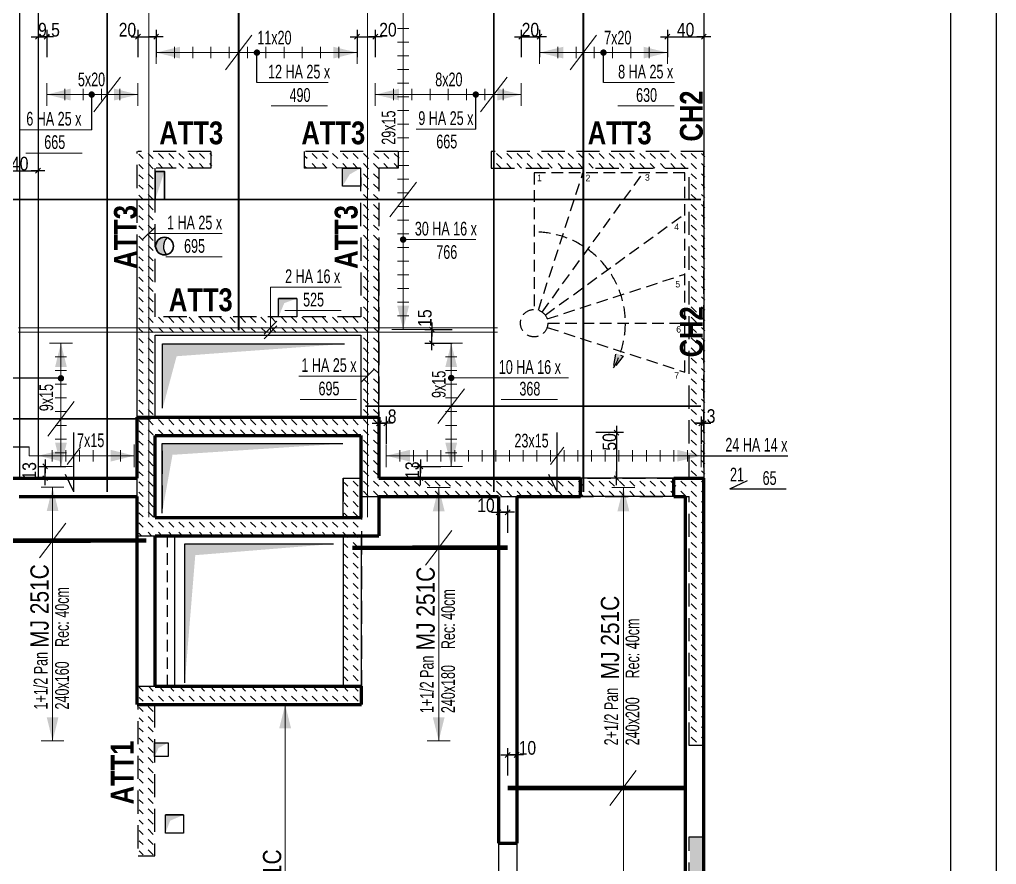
# Model space of a CAD drawing. Header units: millimetres. Extents: x 12821 to 19311, y -3644 to -644.
# Drawn here: x 18240 to 19311, y -2340 to -1414 of the extents above; entities that cross this region are included whole.
import ezdxf
from ezdxf.enums import TextEntityAlignment as Align

# ---------------------------------------------------------------- set-up
doc = ezdxf.new("R2010")
doc.units = ezdxf.units.MM
doc.linetypes.add('CACHEX2', pattern=[19.05, 12.7, -6.35])
for name, color, linetype in [('01-Cad  2', 1, 'Continuous'), ('01_ARMA_INF', 50, 'Continuous'), ('01_cote_gen', 4, 'Continuous'), ('01_linteaux', 2, 'Continuous'), ('01_murs_sup', 2, 'CACHEX2'), ('01_resv', 32, 'Continuous'), ('01_texte', 230, 'Continuous'), ('AA_COTES', 2, 'Continuous')]:
    doc.layers.add(name, color=color, linetype=linetype)
doc.layers.add('01_murs_coup', color=5, linetype='Continuous', lineweight=60)
doc.styles.add('Eurostile', font='')
doc.styles.add('PATIO', font='ARIALN.TTF')
doc.styles.add('STYLE2', font='ARIALN.TTF')
doc.styles.add('Titre', font='ariblk.ttf')
doc.styles.get('Eurostile').set_extended_font_data('Eurostile')
doc.dimstyles.new('JB50', dxfattribs={"dimscale": 0.1, "dimtxt": 150, "dimasz": 15, "dimexe": 0.1, "dimexo": 0.1, "dimgap": 0.09, "dimtad": 1, "dimdec": 1, "dimdsep": 46, "dimtxsty": 'STYLE2', "dimblk1": 'BOND_G', "dimblk2": 'BOND_D', "dimsah": 1, "dimcen": 1.5, "dimdle": 0.01, "dimse1": 1, "dimse2": 1, "dimclrd": 4, "dimclre": 2, "dimclrt": 6, "dimazin": 2, "dimtfac": 2.333333, "dimtdec": 1, "dimtix": 1, "dimtmove": 2, "dimatfit": 3, "dimldrblk": 'BOND_G', "dimfxl": 1, "dimtolj": 1, "dimtzin": 0, "dimarcsym": 0})

# ---------------------------------------------------------------- blocks, each defined once
blk = doc.blocks.new('BOND_G')
at = {"layer": 'AA_COTES', "color": 0}
for p, q in [((0, -5), (0, 15)), ((5, 0), (-5, 0)), ((1.77, 1.77), (-1.77, -1.77))]:
    blk.add_line(p, q, dxfattribs=at)
blk = doc.blocks.new('BOND_D')
at = {"layer": 'AA_COTES', "color": 0}
for p, q in [((5, 0), (-5, 0)), ((-1.77, -1.77), (1.77, 1.77)), ((0, 5), (0, -15))]:
    blk.add_line(p, q, dxfattribs=at)
blk = doc.blocks.new('*D1577')
at = {"layer": '01_cote_gen', "color": 4, "lineweight": -2, "transparency": 16777216}
blk.add_line((18951.6, -1432.5), (18988.6, -1432.5), dxfattribs=at)
at = {"layer": 'Defpoints', "color": 0, "transparency": 16777216}
for p in [(18990.1, -1432.5), (18950.1, -1437.4), (18990.1, -1437.4)]:
    blk.add_point(p, dxfattribs=at)
at = {"layer": '01_cote_gen', "color": 4, "lineweight": -2, "transparency": 16777216, "xscale": 1.5, "yscale": 1.5, "zscale": 1.5, "rotation": 180}
blk.add_blockref('BOND_G', (18950.1, -1432.5), dxfattribs=at)
at = {"layer": '01_cote_gen', "color": 4, "lineweight": -2, "transparency": 16777216, "xscale": 1.5, "yscale": 1.5, "zscale": 1.5}
blk.add_blockref('BOND_D', (18990.1, -1432.5), dxfattribs=at)
at = {"layer": '01_cote_gen', "color": 6, "transparency": 16777216, "insert": (18970.1, -1424.9), "char_height": 15, "attachment_point": 5, "style": 'STYLE2'}
blk.add_mtext('\\A1;40', dxfattribs=at)
blk = doc.blocks.new('*D1578')
at = {"layer": '01_cote_gen', "color": 4, "lineweight": -2, "transparency": 16777216}
blk.add_line((18791.6, -1432.5), (18808.6, -1432.5), dxfattribs=at)
at = {"layer": 'Defpoints', "color": 0, "transparency": 16777216}
for p in [(18810.1, -1432.5), (18810.1, -1437.4), (18790.1, -1483.4)]:
    blk.add_point(p, dxfattribs=at)
at = {"layer": '01_cote_gen', "color": 4, "lineweight": -2, "transparency": 16777216, "xscale": 1.5, "yscale": 1.5, "zscale": 1.5, "rotation": 180}
blk.add_blockref('BOND_G', (18790.1, -1432.5), dxfattribs=at)
at = {"layer": '01_cote_gen', "color": 4, "lineweight": -2, "transparency": 16777216, "xscale": 1.5, "yscale": 1.5, "zscale": 1.5}
blk.add_blockref('BOND_D', (18810.1, -1432.5), dxfattribs=at)
at = {"layer": '01_cote_gen', "color": 6, "transparency": 16777216, "insert": (18800.1, -1424.9), "char_height": 15, "attachment_point": 5, "style": 'STYLE2'}
blk.add_mtext('\\A1;20', dxfattribs=at)
blk = doc.blocks.new('*D1579')
at = {"layer": '01_cote_gen', "color": 4, "lineweight": -2, "transparency": 16777216}
blk.add_line((18611.6, -1432.5), (18628.6, -1432.5), dxfattribs=at)
at = {"layer": 'Defpoints', "color": 0, "transparency": 16777216}
for p in [(18630.1, -1432.5), (18610.1, -1462.4), (18630.1, -1483.4)]:
    blk.add_point(p, dxfattribs=at)
at = {"layer": '01_cote_gen', "color": 4, "lineweight": -2, "transparency": 16777216, "xscale": 1.5, "yscale": 1.5, "zscale": 1.5, "rotation": 180}
blk.add_blockref('BOND_G', (18610.1, -1432.5), dxfattribs=at)
at = {"layer": '01_cote_gen', "color": 4, "lineweight": -2, "transparency": 16777216, "xscale": 1.5, "yscale": 1.5, "zscale": 1.5}
blk.add_blockref('BOND_D', (18630.1, -1432.5), dxfattribs=at)
at = {"layer": '01_cote_gen', "color": 6, "transparency": 16777216, "insert": (18644, -1424.9), "char_height": 15, "attachment_point": 5, "style": 'STYLE2'}
blk.add_mtext('\\A1;20', dxfattribs=at)
blk = doc.blocks.new('*D1580')
at = {"layer": '01_cote_gen', "color": 4, "lineweight": -2, "transparency": 16777216}
blk.add_line((18371.6, -1432.5), (18388.6, -1432.5), dxfattribs=at)
at = {"layer": 'Defpoints', "color": 0, "transparency": 16777216}
for p in [(18390.1, -1432.5), (18390.1, -1462.4), (18370.1, -1483.4)]:
    blk.add_point(p, dxfattribs=at)
at = {"layer": '01_cote_gen', "color": 4, "lineweight": -2, "transparency": 16777216, "xscale": 1.5, "yscale": 1.5, "zscale": 1.5, "rotation": 180}
blk.add_blockref('BOND_G', (18370.1, -1432.5), dxfattribs=at)
at = {"layer": '01_cote_gen', "color": 4, "lineweight": -2, "transparency": 16777216, "xscale": 1.5, "yscale": 1.5, "zscale": 1.5}
blk.add_blockref('BOND_D', (18390.1, -1432.5), dxfattribs=at)
at = {"layer": '01_cote_gen', "color": 6, "transparency": 16777216, "insert": (18358.6, -1424.9), "char_height": 15, "attachment_point": 5, "style": 'STYLE2'}
blk.add_mtext('\\A1;20', dxfattribs=at)
blk = doc.blocks.new('*D1581')
at = {"layer": '01_cote_gen', "color": 4, "lineweight": -2, "transparency": 16777216}
blk.add_line((18262.1, -1432.5), (18268.6, -1432.5), dxfattribs=at)
at = {"layer": 'Defpoints', "color": 0, "transparency": 16777216}
for p in [(18270.1, -1432.5), (18270.1, -1483.4), (18260.6, -1615.9)]:
    blk.add_point(p, dxfattribs=at)
at = {"layer": '01_cote_gen', "color": 4, "lineweight": -2, "transparency": 16777216, "xscale": 1.5, "yscale": 1.5, "zscale": 1.5, "rotation": 180}
blk.add_blockref('BOND_G', (18260.6, -1432.5), dxfattribs=at)
at = {"layer": '01_cote_gen', "color": 4, "lineweight": -2, "transparency": 16777216, "xscale": 1.5, "yscale": 1.5, "zscale": 1.5}
blk.add_blockref('BOND_D', (18270.1, -1432.5), dxfattribs=at)
at = {"layer": '01_cote_gen', "color": 6, "transparency": 16777216, "insert": (18272.6, -1424.9), "char_height": 15, "attachment_point": 5, "style": 'STYLE2'}
blk.add_mtext('\\A1;9.5', dxfattribs=at)
blk = doc.blocks.new('*D1583')
at = {"layer": '01_cote_gen', "color": 4, "lineweight": -2, "transparency": 16777216}
blk.add_line((18692, -1766.9), (18692, -1754.9), dxfattribs=at)
at = {"layer": 'Defpoints', "color": 0, "transparency": 16777216}
for p in [(18673.1, -1753.4), (18692, -1753.4), (18700.8, -1768.4)]:
    blk.add_point(p, dxfattribs=at)
at = {"layer": '01_cote_gen', "color": 4, "lineweight": -2, "transparency": 16777216, "xscale": 1.5, "yscale": 1.5, "zscale": 1.5}
for name, p, rotation in [('BOND_D', (18692, -1753.4), 90), ('BOND_G', (18692, -1768.4), 270)]:
    blk.add_blockref(name, p, dxfattribs=dict(at, rotation=rotation))
at = {"layer": '01_cote_gen', "color": 6, "transparency": 16777216, "insert": (18684.4, -1740.9), "char_height": 15, "attachment_point": 5, "rotation": 90, "style": 'STYLE2'}
blk.add_mtext('\\A1;15', dxfattribs=at)
blk = doc.blocks.new('*D1584')
at = {"layer": '01_cote_gen', "color": 4, "lineweight": -2, "transparency": 16777216}
blk.add_line((18679.6, -1914.9), (18679.6, -1904.9), dxfattribs=at)
at = {"layer": 'Defpoints', "color": 0, "transparency": 16777216}
for p in [(18679.6, -1903.4), (18719.6, -1903.4), (18744.6, -1916.4)]:
    blk.add_point(p, dxfattribs=at)
at = {"layer": '01_cote_gen', "color": 4, "lineweight": -2, "transparency": 16777216, "xscale": 1.5, "yscale": 1.5, "zscale": 1.5}
for name, p, rotation in [('BOND_D', (18679.6, -1903.4), 90), ('BOND_G', (18679.6, -1916.4), 270)]:
    blk.add_blockref(name, p, dxfattribs=dict(at, rotation=rotation))
at = {"layer": '01_cote_gen', "color": 6, "transparency": 16777216, "insert": (18670.7, -1907.6), "char_height": 15, "attachment_point": 5, "rotation": 90, "style": 'STYLE2'}
blk.add_mtext('\\A1;13', dxfattribs=at)
blk = doc.blocks.new('*D1585')
at = {"layer": '01_cote_gen', "color": 4, "lineweight": -2, "transparency": 16777216}
blk.add_line((18268.4, -1914.9), (18268.4, -1904.9), dxfattribs=at)
at = {"layer": 'Defpoints', "color": 0, "transparency": 16777216}
for p in [(18268.4, -1903.4), (18268.4, -1903.4), (18369.1, -1916.4)]:
    blk.add_point(p, dxfattribs=at)
at = {"layer": '01_cote_gen', "color": 4, "lineweight": -2, "transparency": 16777216, "xscale": 1.5, "yscale": 1.5, "zscale": 1.5}
for name, p, rotation in [('BOND_D', (18268.4, -1903.4), 90), ('BOND_G', (18268.4, -1916.4), 270)]:
    blk.add_blockref(name, p, dxfattribs=dict(at, rotation=rotation))
at = {"layer": '01_cote_gen', "color": 6, "transparency": 16777216, "insert": (18251.1, -1908.3), "char_height": 15, "attachment_point": 5, "rotation": 90, "style": 'STYLE2'}
blk.add_mtext('\\A1;13', dxfattribs=at)
blk = doc.blocks.new('*D1587')
at = {"layer": '01_cote_gen', "color": 4, "lineweight": -2, "transparency": 16777216}
blk.add_line((18635.6, -1856.2), (18640.6, -1856.2), dxfattribs=at)
at = {"layer": 'Defpoints', "color": 0, "transparency": 16777216}
for p in [(18642.1, -1856.2), (18642.1, -1904.2), (18634.1, -1916.4)]:
    blk.add_point(p, dxfattribs=at)
at = {"layer": '01_cote_gen', "color": 4, "lineweight": -2, "transparency": 16777216, "xscale": 1.5, "yscale": 1.5, "zscale": 1.5, "rotation": 180}
blk.add_blockref('BOND_G', (18634.1, -1856.2), dxfattribs=at)
at = {"layer": '01_cote_gen', "color": 4, "lineweight": -2, "transparency": 16777216, "xscale": 1.5, "yscale": 1.5, "zscale": 1.5}
blk.add_blockref('BOND_D', (18642.1, -1856.2), dxfattribs=at)
at = {"layer": '01_cote_gen', "color": 6, "transparency": 16777216, "insert": (18648.6, -1848.6), "char_height": 15, "attachment_point": 5, "style": 'STYLE2'}
blk.add_mtext('\\A1;8', dxfattribs=at)
blk = doc.blocks.new('*D1588')
at = {"layer": '01_cote_gen', "color": 4, "lineweight": -2, "transparency": 16777216}
for p, q in [((18985.6, -1856.2), (18984.1, -1856.2)), ((18990.1, -1856.2), (18987.1, -1856.2)), ((18991.6, -1856.2), (18993.1, -1856.2))]:
    blk.add_line(p, q, dxfattribs=at)
at = {"layer": 'Defpoints', "color": 0, "transparency": 16777216}
for p in [(18987.1, -1856.2), (18987.1, -1904.2), (18990.1, -1904.2)]:
    blk.add_point(p, dxfattribs=at)
at = {"layer": '01_cote_gen', "color": 4, "lineweight": -2, "transparency": 16777216, "xscale": 1.5, "yscale": 1.5, "zscale": 1.5}
blk.add_blockref('BOND_D', (18987.1, -1856.2), dxfattribs=at)
at = {"layer": '01_cote_gen', "color": 4, "lineweight": -2, "transparency": 16777216, "xscale": 1.5, "yscale": 1.5, "zscale": 1.5, "rotation": 180}
blk.add_blockref('BOND_G', (18990.1, -1856.2), dxfattribs=at)
at = {"layer": '01_cote_gen', "color": 6, "transparency": 16777216, "insert": (18998, -1848.4), "char_height": 15, "attachment_point": 5, "style": 'STYLE2'}
blk.add_mtext('\\A1;3', dxfattribs=at)
blk = doc.blocks.new('*D1592')
at = {"layer": '01_cote_gen', "color": 4, "lineweight": -2, "transparency": 16777216}
blk.add_line((18222.1, -1579.3), (18259.1, -1579.3), dxfattribs=at)
at = {"layer": 'Defpoints', "color": 0, "transparency": 16777216}
for p in [(18260.6, -1579.3), (18220.6, -1610.9), (18260.6, -1610.9)]:
    blk.add_point(p, dxfattribs=at)
at = {"layer": '01_cote_gen', "color": 4, "lineweight": -2, "transparency": 16777216, "xscale": 1.5, "yscale": 1.5, "zscale": 1.5, "rotation": 180}
blk.add_blockref('BOND_G', (18220.6, -1579.3), dxfattribs=at)
at = {"layer": '01_cote_gen', "color": 4, "lineweight": -2, "transparency": 16777216, "xscale": 1.5, "yscale": 1.5, "zscale": 1.5}
blk.add_blockref('BOND_D', (18260.6, -1579.3), dxfattribs=at)
at = {"layer": '01_cote_gen', "color": 6, "transparency": 16777216, "insert": (18240.6, -1571.7), "char_height": 15, "attachment_point": 5, "style": 'STYLE2'}
blk.add_mtext('\\A1;40', dxfattribs=at)
blk = doc.blocks.new('*D1593')
at = {"layer": '01_cote_gen', "color": 4, "lineweight": -2, "transparency": 16777216}
blk.add_line((18894.4, -1867.9), (18894.4, -1914.9), dxfattribs=at)
at = {"layer": 'Defpoints', "color": 0, "transparency": 16777216}
for p in [(18829.4, -1866.4), (18829.4, -1916.4), (18894.4, -1916.4)]:
    blk.add_point(p, dxfattribs=at)
at = {"layer": '01_cote_gen', "color": 4, "lineweight": -2, "transparency": 16777216, "xscale": 1.5, "yscale": 1.5, "zscale": 1.5}
for name, p, rotation in [('BOND_G', (18894.4, -1866.4), 90), ('BOND_D', (18894.4, -1916.4), 270)]:
    blk.add_blockref(name, p, dxfattribs=dict(at, rotation=rotation))
at = {"layer": '01_cote_gen', "color": 6, "transparency": 16777216, "insert": (18886.8, -1876.6), "char_height": 15, "attachment_point": 5, "rotation": 90, "style": 'STYLE2'}
blk.add_mtext('\\A1;50', dxfattribs=at)
blk = doc.blocks.new('*D1643')
at = {"layer": '01_cote_gen', "color": 4, "lineweight": -2, "transparency": 16777216}
blk.add_line((18776.6, -2219.8), (18783.6, -2219.8), dxfattribs=at)
at = {"layer": 'Defpoints', "color": 0, "transparency": 16777216}
for p in [(18785.1, -2219.8), (18775.1, -2256), (18785.1, -2256)]:
    blk.add_point(p, dxfattribs=at)
at = {"layer": '01_cote_gen', "color": 4, "lineweight": -2, "transparency": 16777216, "xscale": 1.5, "yscale": 1.5, "zscale": 1.5, "rotation": 180}
blk.add_blockref('BOND_G', (18775.1, -2219.8), dxfattribs=at)
at = {"layer": '01_cote_gen', "color": 4, "lineweight": -2, "transparency": 16777216, "xscale": 1.5, "yscale": 1.5, "zscale": 1.5}
blk.add_blockref('BOND_D', (18785.1, -2219.8), dxfattribs=at)
at = {"layer": '01_cote_gen', "color": 6, "transparency": 16777216, "insert": (18796.8, -2212.1), "char_height": 15, "attachment_point": 5, "style": 'STYLE2'}
blk.add_mtext('\\A1;10', dxfattribs=at)
blk = doc.blocks.new('*D1645')
at = {"layer": '01_cote_gen', "color": 4, "lineweight": -2, "transparency": 16777216}
blk.add_line((18766.6, -1953.8), (18773.6, -1953.8), dxfattribs=at)
at = {"layer": 'Defpoints', "color": 0, "transparency": 16777216}
for p in [(18775.1, -1953.8), (18765.1, -1992.6), (18775.1, -1992.6)]:
    blk.add_point(p, dxfattribs=at)
at = {"layer": '01_cote_gen', "color": 4, "lineweight": -2, "transparency": 16777216, "xscale": 1.5, "yscale": 1.5, "zscale": 1.5, "rotation": 180}
blk.add_blockref('BOND_G', (18765.1, -1953.8), dxfattribs=at)
at = {"layer": '01_cote_gen', "color": 4, "lineweight": -2, "transparency": 16777216, "xscale": 1.5, "yscale": 1.5, "zscale": 1.5}
blk.add_blockref('BOND_D', (18775.1, -1953.8), dxfattribs=at)
at = {"layer": '01_cote_gen', "color": 6, "transparency": 16777216, "insert": (18751.4, -1946.2), "char_height": 15, "attachment_point": 5, "style": 'STYLE2'}
blk.add_mtext('\\A1;10', dxfattribs=at)

msp = doc.modelspace()

# ---------------------------------------------------------------- hatches: boundary and pattern name
at = {"layer": '01_murs_sup'}
h = msp.add_hatch(dxfattribs=at)
h.set_pattern_fill('DASH', color=256, scale=2.5, angle=135)
h.set_pattern_definition([(135, (3468.483, 11747.268), (-11.2253202, 9e-16), [7.9375, -7.9375])])
h.paths.add_polyline_path([(18391.11, -1576.45), (18451.11, -1576.45), (18451.11, -1558.45), (18371.11, -1558.45), (18371.11, -1979.45), (18596.08, -1979.45), (18596.08, -2144.45), (18371.43, -2144.45), (18371.43, -2330.45), (18389.43, -2330.45), (18389.43, -2164.45), (18616.08, -2164.45), (18616.08, -1936.45), (18975.11, -1936.45), (18975.11, -2209.45), (18991.11, -2209.45), (18991.11, -1558.45), (18758.11, -1558.45), (18758.11, -1576.45), (18975.11, -1576.45), (18975.11, -1916.45), (18635.11, -1916.45), (18635.11, -1576.45), (18656.11, -1576.45), (18656.11, -1558.45), (18553.11, -1558.45), (18553.11, -1576.45), (18615.11, -1576.45), (18615.11, -1739.45), (18391.11, -1739.45)])
h.paths.add_polyline_path([(18391.11, -1759.45), (18615.11, -1759.45), (18615.11, -1849.45), (18391.11, -1849.45)], flags=16)
h.paths.add_polyline_path([(18391.11, -1869.45), (18615.11, -1869.45), (18615.11, -1916.45), (18596.08, -1916.45), (18596.08, -1959.45), (18391.11, -1959.45)], flags=16)
msp.add_hatch(color=256, dxfattribs=at).paths.add_polyline_path([(18901.59, -1782.81), (18891.25, -1795.58), (18893.82, -1779.35)])
h = msp.add_hatch(dxfattribs=at)
h.set_pattern_fill('DASH', color=256, scale=2.5, angle=135)
h.set_pattern_definition([(135, (3468.483, 11747.468), (-11.2253202, 9e-16), [7.9375, -7.9375])])
h.paths.add_polyline_path([(18991.11, -2309.25), (18975.11, -2309.25), (18975.11, -2553.25), (18991.11, -2553.25)])
h.paths.add_polyline_path([(18389.43, -2432.25), (18371.43, -2432.25), (18371.43, -3355.15), (18352.11, -3355.45), (18352.11, -3371.45), (18990.11, -3371.15), (18990.11, -3153.25), (18974.11, -3153.25), (18974.11, -3355.15), (18389.43, -3355.15)])
h.paths.add_polyline_path([(18990.11, -2653.25), (18975.11, -2653.25), (18975.11, -2853.25), (18990.11, -2853.25)], flags=17)
at = {"layer": '01_resv'}
h = msp.add_hatch(color=256, dxfattribs=at)
h.dxf.hatch_style = 1
h.paths.add_polyline_path([(18402.03, -1652.71, 0.503729), (18389.5, -1662, 0.4804224), (18401.33, -1671.47, -0.3815277)])

# ---------------------------------------------------------------- linework, layer by layer
at = {"layer": '01-Cad  2'}
for p, q in [((19310.7, -3643.85), (19310.7, -643.85)), ((19260.7, -3593.85), (19260.7, -693.85))]:
    msp.add_line(p, q, dxfattribs=at)
at = {"layer": '01_ARMA_INF', "linetype": 'Continuous', "lineweight": 0, "const_width": 5, "flags": 128}
for points in [[(18379.11, -1984.68), (18230.11, -1984.84)], [(18775.08, -1992.57), (18605.11, -1992.73)], [(18970.11, -2255.88), (18775.08, -2256.04)]]:
    msp.add_lwpolyline(points, dxfattribs=at)
at = {"layer": '01_cote_gen'}
for p, q in [((18299.75, -1931.45), (18299.75, -1866.45)), ((18829.41, -1931.45), (18829.41, -1866.45)), ((18299.75, -1931.45), (18290.75, -1912.47)), ((18829.41, -1931.45), (18820.41, -1912.47))]:
    msp.add_line(p, q, dxfattribs=at)
at = {"layer": '01_linteaux'}
for p, q in [((18240.59, -1916.4), (18240.59, -1315.45)), ((18260.59, -1315.45), (18260.59, -1916.4)), ((18990.11, -1315.45), (18990.11, -1916.45)), ((18369.11, -1849.45), (18369.11, -1664.45)), ((18634.11, -1849.45), (18634.11, -1664.45)), ((18595.11, -1959.45), (18595.11, -1916.45)), ((18595.11, -1916.45), (18614.11, -1916.45)), ((18957.11, -1916.45), (18855.11, -1916.45)), ((18957.11, -1936.45), (18855.11, -1936.45)), ((18410.08, -1979.45), (18410.08, -2144.45)), ((18595.11, -1979.45), (18595.11, -2144.45)), ((18615.11, -2144.45), (18615.11, -1979.45)), ((18765.08, -2316.45), (18765.08, -2418.45)), ((18785.08, -2316.45), (18785.08, -2418.45))]:
    msp.add_line(p, q, dxfattribs=at)
at = {"layer": '01_linteaux', "color": 253}
for p, q in [((18397.12, -1839.77), (18397.12, -1769.25)), ((18397.12, -1769.25), (18596.43, -1769.25)), ((18396.45, -1954.71), (18396.45, -1878.48)), ((18396.45, -1878.48), (18594.68, -1878.48)), ((18421.42, -2140.62), (18421.42, -1988.48)), ((18421.42, -1988.48), (18584.36, -1988.48))]:
    msp.add_line(p, q, dxfattribs=at)
for points in [[(18396.45, -1954.71), (18396.45, -1878.48), (18407.94, -1890.77)], [(18396.45, -1878.48), (18594.68, -1878.48), (18407.94, -1890.77)], [(18421.42, -2140.62), (18421.42, -1988.48), (18432.9, -2000.77)], [(18421.42, -1988.48), (18584.36, -1988.48), (18432.9, -2000.77)]]:
    msp.add_solid(points, dxfattribs=at)
at = {"layer": '01_murs_coup'}
for p, q in [((18369.11, -1916.4), (18369.11, -1849.45)), ((18369.11, -1916.4), (18369.11, -1849.45)), ((18369.11, -1849.45), (18634.11, -1849.45)), ((18369.11, -1849.45), (18634.11, -1849.45)), ((18634.11, -1849.45), (18634.11, -1916.45)), ((18634.11, -1849.45), (18634.11, -1916.45)), ((18389.11, -1869.45), (18614.11, -1869.45)), ((18389.11, -1959.45), (18389.11, -1869.45)), ((18389.11, -1959.45), (18389.11, -1869.45)), ((18614.11, -1869.45), (18614.11, -1959.45)), ((17764.59, -1916.4), (18369.11, -1916.4)), ((17764.59, -1916.4), (18369.11, -1916.4)), ((18634.11, -1916.45), (18855.11, -1916.45)), ((18634.11, -1916.45), (18855.11, -1916.45)), ((18855.11, -1936.45), (18855.11, -1916.45)), ((18957.11, -1916.45), (18990.11, -1916.45)), ((18957.11, -1916.45), (18990.11, -1916.45)), ((18957.11, -1936.45), (18957.11, -1916.45)), ((18990.11, -2448.45), (18990.11, -1916.45)), ((18240.11, -1936.4), (18369.11, -1936.4)), ((18240.11, -1936.4), (18369.11, -1936.4)), ((18369.11, -2164.45), (18369.11, -1936.4)), ((18634.11, -1936.45), (18634.11, -1979.45)), ((18634.11, -1936.45), (18634.11, -1979.45)), ((18634.11, -1936.45), (18765.08, -1936.45)), ((18634.11, -1936.45), (18765.08, -1936.45)), ((18765.08, -1936.45), (18765.08, -2316.45)), ((18765.08, -1936.45), (18765.08, -2316.45)), ((18785.08, -1936.45), (18855.11, -1936.45)), ((18785.08, -1936.45), (18855.11, -1936.45)), ((18785.08, -1936.45), (18785.08, -2316.45)), ((18785.08, -1936.45), (18785.08, -2316.45)), ((18957.11, -1936.45), (18970.11, -1936.45)), ((18957.11, -1936.45), (18970.11, -1936.45)), ((18970.11, -2448.45), (18970.11, -1936.45)), ((18389.11, -1959.45), (18614.11, -1959.45)), ((18389.11, -1959.45), (18614.11, -1959.45)), ((18389.11, -2144.45), (18389.11, -1979.45)), ((18389.11, -1979.45), (18634.11, -1979.45)), ((18389.11, -1979.45), (18634.11, -1979.45)), ((18389.11, -2144.45), (18389.11, -1981.45)), ((18389.11, -2144.45), (18615.11, -2144.45)), ((18389.11, -2144.45), (18615.11, -2144.45)), ((18615.11, -2164.45), (18615.11, -2144.45)), ((18369.11, -2164.45), (18615.11, -2164.45)), ((18369.11, -2164.45), (18615.11, -2164.45)), ((18765.08, -2316.45), (18785.08, -2316.45))]:
    msp.add_line(p, q, dxfattribs=at)
at = {"layer": '01_murs_sup', "ltscale": 2}
for p, q in [((18369.11, -1979.45), (18369.11, -1558.45)), ((18450.11, -1558.45), (18370.11, -1558.45)), ((18450.11, -1558.45), (18450.11, -1576.45)), ((18655.11, -1558.45), (18552.11, -1558.45)), ((18552.11, -1558.45), (18552.11, -1576.45)), ((18655.11, -1558.45), (18655.11, -1576.45)), ((18990.11, -1558.45), (18757.11, -1558.45)), ((18757.11, -1558.45), (18757.11, -1576.45)), ((18990.11, -2209.45), (18990.11, -1558.45)), ((18389.11, -1739.45), (18389.11, -1576.45)), ((18450.11, -1576.45), (18390.11, -1576.45)), ((18614.1, -1576.35), (18552.11, -1576.45)), ((18614.1, -1576.45), (18614.11, -1739.45)), ((18655.11, -1576.45), (18634.11, -1576.45)), ((18634.11, -1576.45), (18634.11, -1916.45)), ((18757.11, -1576.45), (18974.11, -1576.45)), ((18974.11, -1916.45), (18974.11, -1576.45)), ((18614.11, -1739.45), (18390.11, -1739.45)), ((18389.11, -1759.45), (18614.11, -1759.45)), ((18389.11, -1849.45), (18389.11, -1759.45)), ((18614.11, -1759.45), (18614.11, -1849.45)), ((18614.11, -1849.45), (18390.11, -1849.45)), ((18389.11, -1959.45), (18389.11, -1869.45)), ((18390.11, -1869.45), (18614.11, -1869.45)), ((18614.11, -1869.45), (18614.15, -1916.45)), ((18397.12, -1949.77), (18397.12, -1879.25)), ((18595.11, -1916.45), (18614.15, -1916.45)), ((18595.11, -1916.45), (18595.11, -1959.45)), ((18634.11, -1916.45), (18974.11, -1916.45)), ((18615.11, -1936.45), (18974.11, -1936.45)), ((18615.11, -1936.45), (18615.11, -2164.45)), ((18974.11, -2209.45), (18974.11, -1936.45)), ((18390.11, -1959.45), (18595.08, -1959.45)), ((18370.11, -1979.45), (18595.08, -1979.45)), ((18370.11, -2144.45), (18370.11, -2330.45)), ((18370.11, -2144.45), (18595.11, -2144.45)), ((18388.11, -2164.45), (18388.11, -2330.45)), ((18388.43, -2164.45), (18615.11, -2164.45)), ((18420.71, -2164.45), (18420.71, -2164.45)), ((18990.11, -2209.45), (18974.11, -2209.45)), ((18974.11, -2553.45), (18974.11, -2309.45)), ((18974.11, -2309.45), (18990.11, -2309.45)), ((18990.11, -2553.45), (18990.11, -2309.45)), ((18370.43, -2330.45), (18388.43, -2330.45))]:
    msp.add_line(p, q, dxfattribs=at)
at = {"layer": '01_murs_sup'}
for p, q in [((18969.15, -1581.69), (18804.15, -1581.69)), ((18804.15, -1581.69), (18804.15, -1731.45)), ((18808.79, -1732.18), (18857.68, -1581.69)), ((18812.97, -1734.31), (18923.85, -1581.69)), ((18969.15, -1800.06), (18969.15, -1581.69)), ((18816.29, -1737.63), (18969.15, -1626.57)), ((18818.42, -1741.81), (18969.15, -1692.83)), ((18818.42, -1751.08), (18969.15, -1800.06)), ((18819.15, -1746.45), (18969.15, -1746.45)), ((18402.08, -1979.45), (18402.08, -2144.45))]:
    msp.add_line(p, q, dxfattribs=at)
at = {"layer": '01_murs_sup', "flags": 128}
msp.add_lwpolyline([(18901.59, -1782.81), (18891.25, -1795.58), (18893.82, -1779.35)], close=True, dxfattribs=at)
at = {"layer": '01_murs_sup'}
msp.add_circle((18804.15, -1746.45), 15, dxfattribs=at)
msp.add_arc((18804.15, -1746.45), 100, 330.57297, 90, dxfattribs=at)
at = {"layer": '01_murs_sup', "ltscale": 2}
msp.add_solid([(18397.12, -1839.77), (18397.12, -1769.25), (18410.19, -1782.24)], dxfattribs=at)
at = {"layer": '01_resv'}
for p, q in [((18594.11, -1596.45), (18594.1, -1576.55)), ((18594.1, -1576.55), (18614.1, -1576.55)), ((18614.1, -1576.55), (18614.11, -1596.45)), ((18614.11, -1596.45), (18594.11, -1596.45)), ((18524.16, -1739.45), (18524.16, -1719.45)), ((18524.16, -1719.45), (18544.16, -1719.45)), ((18544.16, -1719.45), (18524.16, -1719.45)), ((18534.16, -1719.45), (18534.16, -1719.45)), ((18534.16, -1719.45), (18544.16, -1719.45)), ((18544.16, -1719.45), (18544.16, -1739.45)), ((18544.16, -1739.45), (18524.16, -1739.45)), ((18389.11, -1849.45), (18389.11, -1759.45)), ((18389.11, -1759.45), (18614.11, -1759.45)), ((18614.11, -1759.45), (18614.11, -1849.45)), ((18388.11, -2221.42), (18388.11, -2206.42)), ((18388.11, -2206.42), (18403.11, -2206.42)), ((18388.11, -2221.4), (18388.12, -2206.42)), ((18403.11, -2206.42), (18403.11, -2221.41)), ((18403.11, -2221.41), (18388.11, -2221.4)), ((18400.12, -2305.49), (18400.12, -2285.49)), ((18400.12, -2285.49), (18420.12, -2285.49)), ((18420.12, -2285.49), (18400.12, -2285.49)), ((18410.12, -2285.49), (18410.12, -2285.49)), ((18410.12, -2285.49), (18420.12, -2285.49)), ((18420.12, -2285.49), (18420.12, -2305.49)), ((18420.12, -2305.49), (18400.12, -2305.49))]:
    msp.add_line(p, q, dxfattribs=at)
at = {"layer": '01_resv', "lineweight": 30}
msp.add_lwpolyline([(18389.11, -1580.11), (18399.09, -1580.11), (18399.09, -1610.79), (18389.11, -1610.79)], close=True, dxfattribs=at)
msp.add_circle((18399.2, -1662), 9.71, dxfattribs=at)
at = {"layer": '01_resv'}
msp.add_arc((18412.18, -1662.49), 14.09, 136.08342, 219.61638, dxfattribs=at)
for points in [[(18389.11, -1610.79), (18389.11, -1580.11), (18399.09, -1580.11)], [(18594.11, -1596.45), (18594.1, -1576.55), (18602.12, -1583.36)], [(18594.1, -1576.55), (18614.1, -1576.55), (18602.12, -1583.36)], [(18524.16, -1739.45), (18524.16, -1719.45), (18530.42, -1724.48)], [(18524.16, -1719.45), (18544.16, -1719.45), (18530.42, -1724.48)], [(18397.12, -1839.77), (18397.12, -1769.25), (18412.47, -1782.7)], [(18397.12, -1769.25), (18596.43, -1769.25), (18412.47, -1782.7)], [(18388.11, -2221.42), (18388.12, -2206.42), (18392.71, -2212.08)], [(18388.12, -2206.42), (18403.11, -2206.42), (18392.71, -2212.08)], [(18400.12, -2305.49), (18400.12, -2285.49), (18405.37, -2291.82)], [(18400.12, -2285.49), (18420.12, -2285.49), (18405.37, -2291.82)]]:
    msp.add_solid(points, dxfattribs=at)
at = {"layer": '01_texte', "linetype": 'Continuous', "lineweight": 0}
for p, q in [((18660.63, -1753.45), (18660.63, -1318.45)), ((18654.39, -1423.45), (18666.87, -1423.45)), ((18465.91, -1468.92), (18494.92, -1430.85)), ((18843.49, -1468.92), (18872.5, -1430.85)), ((18390.11, -1437.4), (18390.11, -1462.36)), ((18390.11, -1443.64), (18390.11, -1456.12)), ((18410.11, -1443.64), (18410.11, -1456.12)), ((18430.11, -1443.64), (18430.11, -1456.12)), ((18450.11, -1443.64), (18450.11, -1456.12)), ((18470.11, -1443.64), (18470.11, -1456.12)), ((18490.11, -1443.64), (18490.11, -1456.12)), ((18510.11, -1443.64), (18510.11, -1456.12)), ((18530.11, -1443.64), (18530.11, -1456.12)), ((18550.11, -1443.64), (18550.11, -1456.12)), ((18570.11, -1443.64), (18570.11, -1456.12)), ((18590.11, -1443.64), (18590.11, -1456.12)), ((18610.11, -1437.4), (18610.11, -1462.36)), ((18654.39, -1438.45), (18666.87, -1438.45)), ((18810.11, -1437.4), (18810.11, -1462.36)), ((18830.11, -1443.64), (18830.11, -1456.12)), ((18850.11, -1443.64), (18850.11, -1456.12)), ((18870.11, -1443.64), (18870.11, -1456.12)), ((18890.11, -1443.64), (18890.11, -1456.12)), ((18910.11, -1443.64), (18910.11, -1456.12)), ((18930.11, -1443.64), (18930.11, -1456.12)), ((18950.11, -1437.4), (18950.11, -1462.36)), ((18390.11, -1449.88), (18610.11, -1449.88)), ((18654.39, -1453.45), (18666.87, -1453.45)), ((18810.11, -1449.88), (18950.11, -1449.88)), ((18321.8, -1514.89), (18350.81, -1476.82)), ((18654.39, -1468.45), (18666.87, -1468.45)), ((18745.44, -1514.89), (18774.45, -1476.82)), ((18270.11, -1483.38), (18270.11, -1508.34)), ((18370.11, -1483.38), (18370.11, -1508.34)), ((18500.41, -1482.74), (18578.34, -1482.74)), ((18630.11, -1483.38), (18630.11, -1508.34)), ((18654.39, -1483.45), (18666.87, -1483.45)), ((18790.11, -1483.38), (18790.11, -1508.34)), ((18880.11, -1482.74), (18958.04, -1482.74)), ((18270.11, -1489.62), (18270.11, -1502.1)), ((18270.11, -1495.86), (18370.11, -1495.86)), ((18290.11, -1489.62), (18290.11, -1502.1)), ((18290.11, -1489.62), (18290.11, -1502.1)), ((18310.11, -1489.62), (18310.11, -1502.1)), ((18330.11, -1489.62), (18330.11, -1502.1)), ((18350.11, -1489.62), (18350.11, -1502.1)), ((18630.11, -1495.86), (18790.11, -1495.86)), ((18650.11, -1489.62), (18650.11, -1502.1)), ((18654.39, -1498.45), (18666.87, -1498.45)), ((18670.11, -1489.62), (18670.11, -1502.1)), ((18690.11, -1489.62), (18690.11, -1502.1)), ((18710.11, -1489.62), (18710.11, -1502.1)), ((18710.11, -1489.62), (18710.11, -1502.1)), ((18730.11, -1489.62), (18730.11, -1502.1)), ((18750.11, -1489.62), (18750.11, -1502.1)), ((18770.11, -1489.62), (18770.11, -1502.1)), ((18516.05, -1508.36), (18577.75, -1508.36)), ((18895.75, -1508.36), (18957.45, -1508.36)), ((18654.39, -1513.45), (18666.87, -1513.45)), ((18654.39, -1528.45), (18666.87, -1528.45)), ((18240.59, -1534.37), (18319.43, -1534.37)), ((18674.83, -1533.72), (18740.22, -1533.72)), ((18654.39, -1543.45), (18666.87, -1543.45)), ((18247.34, -1559.99), (18309.04, -1559.99)), ((18654.39, -1558.45), (18666.87, -1558.45)), ((18654.39, -1573.45), (18666.87, -1573.45)), ((18646.12, -1629.94), (18675.13, -1591.87)), ((18654.39, -1588.45), (18666.87, -1588.45)), ((18654.39, -1603.45), (18666.87, -1603.45)), ((18654.39, -1618.45), (18666.87, -1618.45)), ((18654.39, -1633.45), (18666.87, -1633.45)), ((18374.86, -1655.22), (18389, -1641.07)), ((18381.93, -1648.15), (18462.22, -1648.15)), ((18654.39, -1648.45), (18666.87, -1648.45)), ((18660.63, -1654.84), (18740.22, -1654.84)), ((18654.39, -1663.45), (18666.87, -1663.45)), ((18400.53, -1673.77), (18462.22, -1673.77)), ((18654.39, -1678.45), (18666.87, -1678.45)), ((18654.39, -1693.45), (18666.87, -1693.45)), ((18515.28, -1756.45), (18515.28, -1706.99)), ((18515.28, -1706.99), (18593.21, -1706.99)), ((18654.39, -1708.45), (18666.87, -1708.45)), ((18530.92, -1732.62), (18592.61, -1732.62)), ((18654.39, -1723.45), (18666.87, -1723.45)), ((18508.21, -1758.52), (18522.35, -1744.38)), ((18654.39, -1738.45), (18666.87, -1738.45)), ((18508.21, -1763.52), (18522.35, -1749.38)), ((18648.15, -1753.45), (18684.49, -1753.45)), ((18273.24, -1768.45), (18298.2, -1768.45)), ((18285.72, -1903.45), (18285.72, -1768.45)), ((18700.85, -1768.45), (18725.81, -1768.45)), ((18713.33, -1903.45), (18713.33, -1768.45)), ((18279.48, -1783.45), (18291.96, -1783.45)), ((18707.09, -1783.45), (18719.57, -1783.45)), ((18614.46, -1811.52), (18628.61, -1797.38)), ((18279.48, -1798.45), (18291.96, -1798.45)), ((18546.35, -1804.45), (18621.53, -1804.45)), ((18707.09, -1798.45), (18719.57, -1798.45)), ((18713.33, -1806.51), (18841.65, -1806.51)), ((18279.48, -1813.45), (18291.96, -1813.45)), ((18698.82, -1856.41), (18727.83, -1818.34)), ((18707.09, -1813.45), (18719.57, -1813.45)), ((18279.48, -1828.45), (18291.96, -1828.45)), ((18547.79, -1830.07), (18609.49, -1830.07)), ((18707.09, -1828.45), (18719.57, -1828.45)), ((18767.91, -1830.28), (18829.6, -1830.28)), ((18271.21, -1870.4), (18300.22, -1832.33)), ((18279.48, -1843.45), (18291.96, -1843.45)), ((18707.09, -1843.45), (18719.57, -1843.45)), ((18279.48, -1858.45), (18291.96, -1858.45)), ((18707.09, -1858.45), (18719.57, -1858.45)), ((18250.99, -1891.76), (18250.99, -1882.02)), ((18261.11, -1879.28), (18261.11, -1904.24)), ((18279.48, -1873.45), (18291.96, -1873.45)), ((18292.5, -1901.27), (18307, -1882.24)), ((18366.11, -1879.28), (18366.11, -1904.24)), ((18642.11, -1879.28), (18642.11, -1904.24)), ((18707.09, -1873.45), (18719.57, -1873.45)), ((18822.15, -1901.27), (18836.66, -1882.24)), ((18987.11, -1879.28), (18987.11, -1904.24)), ((18261.11, -1891.76), (18250.99, -1891.76)), ((18261.11, -1885.52), (18261.11, -1898)), ((18261.11, -1891.76), (18366.11, -1891.76)), ((18276.11, -1885.52), (18276.11, -1898)), ((18279.48, -1888.45), (18291.96, -1888.45)), ((18291.11, -1885.52), (18291.11, -1898)), ((18306.11, -1885.52), (18306.11, -1898)), ((18321.11, -1885.52), (18321.11, -1898)), ((18336.11, -1885.52), (18336.11, -1898)), ((18336.11, -1885.52), (18336.11, -1898)), ((18351.11, -1885.52), (18351.11, -1898)), ((18351.11, -1885.52), (18351.11, -1898)), ((18642.11, -1885.52), (18642.11, -1898)), ((18642.11, -1885.52), (18642.11, -1898)), ((18642.11, -1891.76), (18987.11, -1891.76)), ((18657.11, -1885.52), (18657.11, -1898)), ((18657.11, -1885.52), (18657.11, -1898)), ((18672.11, -1885.52), (18672.11, -1898)), ((18672.11, -1885.52), (18672.11, -1898)), ((18687.11, -1885.52), (18687.11, -1898)), ((18687.11, -1885.52), (18687.11, -1898)), ((18702.11, -1885.52), (18702.11, -1898)), ((18702.11, -1885.52), (18702.11, -1898)), ((18707.09, -1888.45), (18719.57, -1888.45)), ((18707.09, -1888.45), (18719.57, -1888.45)), ((18717.11, -1885.52), (18717.11, -1898)), ((18717.11, -1885.52), (18717.11, -1898)), ((18732.11, -1885.52), (18732.11, -1898)), ((18732.11, -1885.52), (18732.11, -1898)), ((18747.11, -1885.52), (18747.11, -1898)), ((18747.11, -1885.52), (18747.11, -1898)), ((18762.11, -1885.52), (18762.11, -1898)), ((18762.11, -1885.52), (18762.11, -1898)), ((18777.11, -1885.52), (18777.11, -1898)), ((18777.11, -1885.52), (18777.11, -1898)), ((18792.11, -1885.52), (18792.11, -1898)), ((18792.11, -1885.52), (18792.11, -1898)), ((18807.11, -1885.52), (18807.11, -1898)), ((18807.11, -1885.52), (18807.11, -1898)), ((18822.11, -1885.52), (18822.11, -1898)), ((18822.11, -1885.52), (18822.11, -1898)), ((18837.11, -1885.52), (18837.11, -1898)), ((18837.11, -1885.52), (18837.11, -1898)), ((18852.11, -1885.52), (18852.11, -1898)), ((18852.11, -1885.52), (18852.11, -1898)), ((18867.11, -1885.52), (18867.11, -1898)), ((18867.11, -1885.52), (18867.11, -1898)), ((18882.11, -1885.52), (18882.11, -1898)), ((18882.11, -1885.52), (18882.11, -1898)), ((18897.11, -1885.52), (18897.11, -1898)), ((18897.11, -1885.52), (18897.11, -1898)), ((18912.11, -1885.52), (18912.11, -1898)), ((18912.11, -1885.52), (18912.11, -1898)), ((18927.11, -1885.52), (18927.11, -1898)), ((18927.11, -1885.52), (18927.11, -1898)), ((18942.11, -1885.52), (18942.11, -1898)), ((18942.11, -1885.52), (18942.11, -1898)), ((18957.11, -1885.52), (18957.11, -1898)), ((18957.11, -1885.52), (18957.11, -1898)), ((18972.11, -1885.52), (18972.11, -1898)), ((18972.11, -1885.52), (18972.11, -1898)), ((18273.24, -1903.45), (18298.2, -1903.45)), ((18700.85, -1903.45), (18725.81, -1903.45)), ((18707.09, -1903.45), (18719.57, -1903.45)), ((18264.09, -1926.4), (18289.05, -1926.4)), ((18276.57, -2204.45), (18276.57, -1926.4)), ((18687.12, -1926.45), (18712.08, -1926.45)), ((18699.6, -2204.45), (18699.6, -1926.45)), ((18889.43, -1926.45), (18914.39, -1926.45)), ((18901.91, -2442.45), (18901.91, -1926.45)), ((18262.07, -2003.8), (18291.08, -1965.72)), ((18685.09, -2011.68), (18714.1, -1973.6)), ((18518.9, -2164.45), (18543.86, -2164.45)), ((18531.38, -2758.45), (18531.38, -2164.45)), ((18264.09, -2204.45), (18289.05, -2204.45)), ((18687.12, -2204.45), (18712.08, -2204.45)), ((18887.08, -2274.99), (18916.09, -2236.92))]:
    msp.add_line(p, q, dxfattribs=at)
at = {"layer": '01_texte', "ltscale": 5}
for p, q in [((18500.41, -1482.74), (18500.41, -1449.88)), ((18880.11, -1482.74), (18880.11, -1449.88)), ((18319.43, -1534.37), (18319.43, -1495.86)), ((18740.22, -1533.72), (18740.22, -1495.86)), ((18285.72, -1806.89), (18125.4, -1806.89)), ((18125.4, -1882.02), (18250.99, -1882.02)), ((18987.11, -1891.76), (19082.12, -1891.76)), ((19018.48, -1928.22), (19037.88, -1918.82)), ((19018.48, -1928.22), (19080.18, -1928.22))]:
    msp.add_line(p, q, dxfattribs=at)
at = {"layer": '01_texte'}
for points, const_width in [([(18336.31, -1931.45), (18336.31, -1265.45)], 2), ([(18381.93, -1959.45), (18381.93, -1265.45)], 1), ([(18480.42, -1754.45), (18480.42, -1265.45)], 2), ([(18621.53, -1959.45), (18621.53, -1265.45)], 1), ([(18759.94, -1931.45), (18759.94, -1265.45)], 2), ([(18857.99, -1931.45), (18857.99, -1300.45)], 2), ([(18987.11, -1610.91), (18220.59, -1610.91)], 2), ([(18239.11, -1751.45), (18764.11, -1751.45)], 1), ([(18239.11, -1756.45), (18764.11, -1756.45)], 1), ([(18987.11, -1837.37), (18619.11, -1837.37)], 2), ([(18384.11, -1851.37), (18220.59, -1851.37)], 2)]:
    msp.add_lwpolyline(points, dxfattribs=dict(at, const_width=const_width))
at = {"layer": '01_texte', "ltscale": 5, "const_width": 3.5}
for points in [[(18498.66, -1449.88, 1), (18502.16, -1449.88, 1)], [(18878.36, -1449.88, 1), (18881.86, -1449.88, 1)], [(18317.68, -1495.86, 1), (18321.18, -1495.86, 1)], [(18738.47, -1495.86, 1), (18741.97, -1495.86, 1)], [(18658.88, -1654.84, 1), (18662.38, -1654.84, 1)], [(18283.97, -1806.89, 1), (18287.47, -1806.89, 1)]]:
    msp.add_lwpolyline(points, format="xyb", close=True, dxfattribs=at)
at = {"layer": '01_texte', "linetype": 'Continuous', "lineweight": 0, "const_width": 3.5}
msp.add_lwpolyline([(18711.58, -1806.51, 1), (18715.08, -1806.51, 1)], format="xyb", close=True, dxfattribs=at)
at = {"layer": '01_texte', "linetype": 'Continuous', "lineweight": 0}
for points in [[(18390.11, -1449.88), (18416.21, -1443.42), (18416.21, -1449.88)], [(18610.11, -1449.88), (18584.02, -1443.42), (18584.02, -1449.88)], [(18810.11, -1449.88), (18836.21, -1443.42), (18836.21, -1449.88)], [(18950.11, -1449.88), (18924.02, -1443.42), (18924.02, -1449.88)], [(18390.11, -1449.88), (18416.21, -1456.34), (18416.21, -1449.88)], [(18610.11, -1449.88), (18584.02, -1456.34), (18584.02, -1449.88)], [(18810.11, -1449.88), (18836.21, -1456.34), (18836.21, -1449.88)], [(18950.11, -1449.88), (18924.02, -1456.34), (18924.02, -1449.88)], [(18270.11, -1495.86), (18296.21, -1489.4), (18296.21, -1495.86)], [(18270.11, -1495.86), (18296.21, -1502.32), (18296.21, -1495.86)], [(18370.11, -1495.86), (18344.02, -1489.4), (18344.02, -1495.86)], [(18370.11, -1495.86), (18344.02, -1502.32), (18344.02, -1495.86)], [(18630.11, -1495.86), (18656.21, -1489.4), (18656.21, -1495.86)], [(18630.11, -1495.86), (18656.21, -1502.32), (18656.21, -1495.86)], [(18790.11, -1495.86), (18764.02, -1489.4), (18764.02, -1495.86)], [(18790.11, -1495.86), (18764.02, -1502.32), (18764.02, -1495.86)], [(18660.63, -1753.45), (18654.17, -1727.35), (18660.63, -1727.35)], [(18660.63, -1753.45), (18667.09, -1727.35), (18660.63, -1727.35)], [(18285.72, -1768.45), (18279.26, -1794.54), (18285.72, -1794.54)], [(18285.72, -1768.45), (18292.18, -1794.54), (18285.72, -1794.54)], [(18713.33, -1768.45), (18706.87, -1794.54), (18713.33, -1794.54)], [(18713.33, -1768.45), (18719.79, -1794.54), (18713.33, -1794.54)], [(18285.72, -1903.45), (18279.26, -1877.35), (18285.72, -1877.35)], [(18285.72, -1903.45), (18292.18, -1877.35), (18285.72, -1877.35)], [(18713.33, -1903.45), (18706.87, -1877.35), (18713.33, -1877.35)], [(18713.33, -1903.45), (18719.79, -1877.35), (18713.33, -1877.35)], [(18261.11, -1891.76), (18287.21, -1885.3), (18287.21, -1891.76)], [(18261.11, -1891.76), (18287.21, -1898.22), (18287.21, -1891.76)], [(18366.11, -1891.76), (18340.02, -1885.3), (18340.02, -1891.76)], [(18366.11, -1891.76), (18340.02, -1898.22), (18340.02, -1891.76)], [(18642.11, -1891.76), (18668.21, -1885.3), (18668.21, -1891.76)], [(18642.11, -1891.76), (18668.21, -1898.22), (18668.21, -1891.76)], [(18987.11, -1891.76), (18961.02, -1885.3), (18961.02, -1891.76)], [(18987.11, -1891.76), (18961.02, -1898.22), (18961.02, -1891.76)], [(18276.57, -1926.4), (18270.11, -1952.5), (18276.57, -1952.5)], [(18276.57, -1926.4), (18283.03, -1952.5), (18276.57, -1952.5)], [(18699.6, -1926.45), (18693.14, -1952.54), (18699.6, -1952.54)], [(18699.6, -1926.45), (18706.06, -1952.54), (18699.6, -1952.54)], [(18901.91, -1926.45), (18895.45, -1952.54), (18901.91, -1952.54)], [(18901.91, -1926.45), (18908.37, -1952.54), (18901.91, -1952.54)], [(18531.38, -2164.45), (18524.92, -2190.54), (18531.38, -2190.54)], [(18531.38, -2164.45), (18537.84, -2190.54), (18531.38, -2190.54)], [(18276.57, -2204.45), (18270.11, -2178.35), (18276.57, -2178.35)], [(18276.57, -2204.45), (18283.03, -2178.35), (18276.57, -2178.35)], [(18699.6, -2204.45), (18693.14, -2178.35), (18699.6, -2178.35)], [(18699.6, -2204.45), (18706.06, -2178.35), (18699.6, -2178.35)]]:
    msp.add_solid(points, dxfattribs=at)

# ---------------------------------------------------------------- texts
at = {"layer": '01_murs_sup', "style": 'Eurostile'}
for s, p in [('1', (18807.34, -1590.81)), ('2', (18860.52, -1590.88)), ('3', (18925.61, -1590.25)), ('4', (18957.69, -1644.41)), ('5', (18958.93, -1707.28)), ('6', (18959.87, -1756.77)), ('7', (18957.77, -1807.24))]:
    msp.add_text(s, height=7.06, dxfattribs=at).set_placement(p)
at = {"layer": '01_texte', "ltscale": 5, "style": 'PATIO', "width": 0.8}
for s, p in [('11x20', (18500.89, -1440.93)), ('7x20', (18880.91, -1440.93)), ('5x20', (18304.3, -1486.79)), ('8x20', (18695.83, -1486.79)), ('7x15', (18303.41, -1882.24)), ('23x15', (18782.6, -1882.69))]:
    msp.add_text(s, height=15, dxfattribs=at).set_placement(p)
for s, p in [('12 HA 25 x ', (18548.58, -1482.74)), ('8 HA 25 x ', (18928.28, -1482.74)), ('490', (18547.65, -1508.36)), ('630', (18927.35, -1508.36)), ('6 HA 25 x ', (18279.87, -1534.37)), ('9 HA 25 x ', (18709.37, -1533.72)), ('665', (18278.94, -1559.99)), ('665', (18708.44, -1559.34)), ('1 HA 25 x', (18432.12, -1648.15)), ('30 HA 16 x ', (18709.37, -1654.84)), ('695', (18432.12, -1673.77)), ('766', (18708.44, -1680.46)), ('2 HA 16 x ', (18563.45, -1706.99)), ('525', (18562.51, -1732.62)), ('1 HA 25 x', (18579.39, -1804.45)), ('10 HA 16 x', (18799.5, -1806.51)), ('695', (18579.39, -1830.07)), ('368', (18799.5, -1830.28)), ('24 HA 14 x', (19047.68, -1891.76)), ('21', (19026.4, -1924.38)), ('65', (19062.11, -1928.22))]:
    msp.add_text(s, height=15, dxfattribs=at).set_placement(p, align=Align.BOTTOM_CENTER)
at = {"layer": '01_texte', "style": 'Titre', "width": 0.7}
for s, rotation, p in [('CH2', 90, (18996.45, -1519.42)), ('ATT3', 0, (18428.48, -1557.86)), ('ATT3', 0, (18584.13, -1557.86)), ('ATT3', 0, (18897.9, -1557.86)), ('ATT3', 90, (18376.31, -1651.97)), ('ATT3', 90, (18618.16, -1651.97)), ('ATT3', 0, (18438.91, -1740.82)), ('CH2', 90, (18996.45, -1755.94)), ('ATT1', 90, (18372.86, -2239.01))]:
    msp.add_text(s, height=25, rotation=rotation, dxfattribs=at).set_placement(p, align=Align.BOTTOM_CENTER)
at = {"layer": '01_texte', "ltscale": 5, "style": 'PATIO', "width": 0.8}
for s, p in [('29x15', (18652.12, -1550.86)), ('9x15', (18707.09, -1828.45)), ('9x15', (18277.13, -1842.92)), ('Rec: 40cm', (18294.37, -2101.38)), ('Rec: 40cm', (18717.39, -2103.74)), ('Rec: 40cm', (18919.39, -2135.93)), ('1+1/2 Pan', (18271.03, -2169.92)), ('240x160', (18294.37, -2169.92)), ('1+1/2 Pan', (18694.06, -2173.9)), ('240x180', (18717.39, -2173.9)), ('2+1/2 Pan', (18896.05, -2209.26)), ('240x200', (18919.39, -2209.26))]:
    msp.add_text(s, height=15, rotation=90, dxfattribs=at).set_placement(p)
at = {"layer": '01_texte', "ltscale": 5, "style": 'PATIO'}
for p in [(18272.24, -2102.37), (18695.27, -2105.16), (18897.26, -2136.93), (18527.05, -2414.96)]:
    msp.add_text('MJ 251C', height=20, rotation=90, dxfattribs=at).set_placement(p)

# ---------------------------------------------------------------- dimensions: what is measured, and where the dimension line sits
at = {"layer": '01_cote_gen'}
for base, p1, p2, picture, middle in [((18270.11, -1432.55), (18260.59, -1615.92), (18270.11, -1483.38), '*D1581', (18272.55, -1424.88)), ((18390.11, -1432.55), (18370.11, -1483.38), (18390.11, -1462.36), '*D1580', (18358.61, -1424.88)), ((18630.11, -1432.55), (18610.11, -1462.36), (18630.11, -1483.38), '*D1579', (18643.98, -1424.88)), ((18642.11, -1856.23), (18634.11, -1916.45), (18642.11, -1904.24), '*D1587', (18648.57, -1848.56)), ((18987.11, -1856.23), (18990.11, -1904.24), (18987.11, -1904.24), '*D1588', (18998, -1848.37)), ((18775.08, -1953.84), (18765.08, -1992.57), (18775.08, -1992.57), '*D1645', (18751.39, -1946.17)), ((18785.08, -2219.81), (18775.08, -2256.04), (18785.08, -2256.04), '*D1643', (18796.81, -2212.14))]:
    dim = msp.add_linear_dim(base=base, p1=p1, p2=p2, dimstyle='JB50', dxfattribs=at)
    dim.commit()
    dim.dimension.update_dxf_attribs({"geometry": picture, "text_midpoint": middle, "dimtype": 160})
for base, p1, p2, picture, middle in [((18810.11, -1432.55), (18790.11, -1483.38), (18810.11, -1437.4), '*D1578', (18800.11, -1424.88)), ((18990.11, -1432.55), (18950.11, -1437.4), (18990.11, -1437.4), '*D1577', (18970.11, -1424.88)), ((18260.59, -1579.34), (18220.59, -1610.91), (18260.59, -1610.91), '*D1592', (18240.59, -1571.67))]:
    dim = msp.add_linear_dim(base=base, p1=p1, p2=p2, dimstyle='JB50', dxfattribs=at)
    dim.commit()
    dim.dimension.update_dxf_attribs({"geometry": picture, "text_midpoint": middle})
for base, p1, p2, picture, middle in [((18691.99, -1753.45), (18700.85, -1768.45), (18673.11, -1753.45), '*D1583', (18684.36, -1740.93)), ((18894.44, -1916.45), (18829.41, -1866.45), (18829.41, -1916.45), '*D1593', (18886.77, -1876.62)), ((18268.3749, -1903.4473), (18369.1139, -1916.4002), (18268.3749, -1903.4473), '*D1585', (18251.0661, -1908.3294)), ((18679.58, -1903.45), (18744.61, -1916.45), (18719.57, -1903.45), '*D1584', (18670.69, -1907.64))]:
    dim = msp.add_linear_dim(base=base, p1=p1, p2=p2, angle=90, dimstyle='JB50', dxfattribs=at)
    dim.commit()
    dim.dimension.update_dxf_attribs({"geometry": picture, "text_midpoint": middle, "dimtype": 160})

doc.saveas('drawing.dxf')
